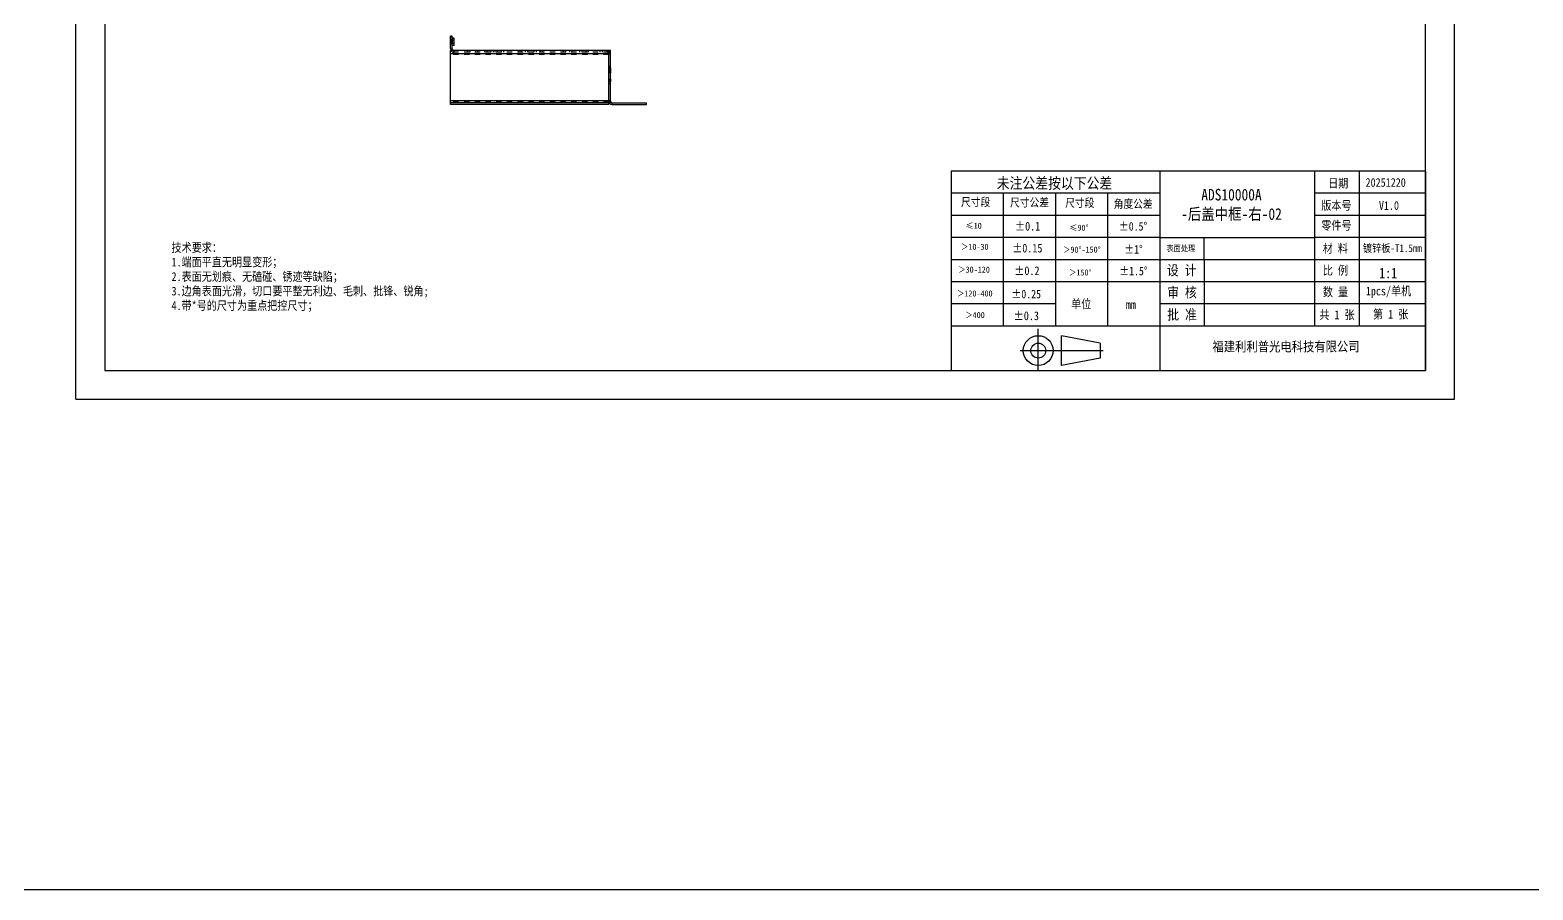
# Model space of a CAD drawing. Header units: millimetres. Extents: x -177 to 18421, y -5017 to 3255.
# Drawn here: x 6689 to 7986, y -5017 to -4276 of the extents above; entities that cross this region are included whole.
import ezdxf

# ---------------------------------------------------------------- set-up
doc = ezdxf.new("R2010")
doc.units = ezdxf.units.MM
doc.header["$LTSCALE"] = 46.255
doc.linetypes.add('HIDDEN', pattern=[0.2, 0.1, -0.1])
doc.layers.get('0').update_dxf_attribs({"linetype": 'CONTINUOUS'})
doc.layers.add('02___PRT_ALL_AXES', color=7, linetype='CONTINUOUS')
doc.layers.add('DEFAULT_2', color=8, linetype='HIDDEN')
doc.styles.get("Standard").update_dxf_attribs({"font": 'txt', "width": 0.85})

msp = doc.modelspace()

# ---------------------------------------------------------------- linework, layer by layer
at = {"color": 7, "linetype": 'Continuous'}
for p, q in [((6728.878, -4594.222), (6728.878, -3753.222)), ((7917.878, -4594.222), (7917.878, -3753.222)), ((7053.488, -4280.889), (7051.988, -4280.889)), ((7053.488, -4281.889), (7051.988, -4281.889)), ((7053.488, -4291.889), (7053.488, -4280.889)), ((7054.938, -4282.726), (7054.938, -4282.737)), ((7054.988, -4282.726), (7054.938, -4282.726)), ((7054.988, -4282.737), (7054.938, -4282.737)), ((7054.938, -4283.033), (7054.938, -4283.001)), ((7054.988, -4283.001), (7054.938, -4283.001)), ((7054.988, -4283.033), (7054.938, -4283.033)), ((7054.938, -4283.164), (7054.938, -4283.114)), ((7054.988, -4283.114), (7054.938, -4283.114)), ((7054.988, -4283.164), (7054.938, -4283.164)), ((7054.938, -4283.301), (7054.938, -4283.258)), ((7054.988, -4283.258), (7054.938, -4283.258)), ((7054.988, -4283.301), (7054.938, -4283.301)), ((7054.938, -4283.664), (7054.938, -4283.738)), ((7054.988, -4283.664), (7054.938, -4283.664)), ((7054.988, -4283.699), (7054.938, -4283.699)), ((7054.988, -4283.713), (7054.938, -4283.713)), ((7054.988, -4283.716), (7054.938, -4283.716)), ((7054.988, -4283.738), (7054.938, -4283.738)), ((7054.938, -4284.502), (7054.938, -4284.92)), ((7054.988, -4284.502), (7054.938, -4284.502)), ((7054.988, -4284.539), (7054.938, -4284.539)), ((7054.988, -4284.632), (7054.938, -4284.632)), ((7054.988, -4284.92), (7054.938, -4284.92)), ((7054.988, -4289.064), (7054.988, -4282.714)), ((7051.988, -4291.889), (7053.488, -4291.889)), ((7051.988, -4339.889), (7051.988, -4293.389)), ((7189.988, -4293.389), (7051.988, -4293.389)), ((7051.988, -4295.989), (7189.988, -4295.989)), ((7051.993, -4292.062), (7053.491, -4291.975)), ((7189.988, -4336.889), (7189.988, -4293.389)), ((7051.988, -4336.539), (7189.988, -4336.539)), ((7188.488, -4338.389), (7051.988, -4338.389)), ((7188.488, -4336.889), (7189.988, -4336.889)), ((7188.488, -4336.889), (7188.488, -4338.263)), ((7188.488, -4339.889), (7188.488, -4338.389)), ((7188.89, -4338.389), (7190.189, -4337.639)), ((7191.488, -4338.389), (7220.988, -4338.389)), ((7191.488, -4339.889), (7191.488, -4338.389)), ((7220.988, -4339.889), (7220.988, -4338.389)), ((6728.878, -4594.222), (7917.878, -4594.222))]:
    msp.add_line(p, q, dxfattribs=at)
at = {"color": 3, "linetype": 'Continuous'}
for p, q in [((7051.988, -4291.889), (7051.988, -4280.889)), ((7188.488, -4336.889), (7188.488, -4293.389)), ((7188.488, -4339.889), (7051.988, -4339.889)), ((7191.488, -4339.889), (7220.988, -4339.889))]:
    msp.add_line(p, q, dxfattribs=at)
for p, q in [((7892.878, -4397.421), (7483.683, -4397.421)), ((7483.683, -4397.421), (7483.683, -4569.222)), ((7663.683, -4397.421), (7663.683, -4569.222)), ((7797.242, -4397.421), (7797.242, -4531.044)), ((7835.611, -4397.421), (7835.611, -4530.408)), ((7892.878, -4397.421), (7892.878, -4569.222)), ((7663.683, -4416.51), (7483.683, -4416.51)), ((7528.683, -4416.51), (7528.683, -4531.017)), ((7573.683, -4416.51), (7573.683, -4531.017)), ((7618.683, -4416.51), (7618.683, -4531.017)), ((7892.878, -4416.51), (7797.242, -4416.51)), ((7663.683, -4435.599), (7483.683, -4435.599)), ((7892.878, -4435.599), (7797.242, -4435.599)), ((7663.683, -4454.688), (7483.683, -4454.688)), ((7663.683, -4454.688), (7797.242, -4454.688)), ((7701.861, -4473.777), (7701.861, -4454.688)), ((7892.878, -4454.688), (7797.242, -4454.688)), ((7663.683, -4473.777), (7483.683, -4473.777)), ((7892.878, -4473.777), (7663.683, -4473.777)), ((7701.861, -4473.777), (7701.861, -4531.044)), ((7892.878, -4492.866), (7483.683, -4492.866)), ((7573.683, -4511.928), (7483.683, -4511.928)), ((7892.878, -4511.955), (7663.683, -4511.955)), ((7663.683, -4531.017), (7483.683, -4531.017)), ((7892.878, -4531.044), (7663.683, -4531.044)), ((7612.116, -4545.775), (7579.04, -4539.34)), ((7612.116, -4545.775), (7612.116, -4558.646)), ((7612.116, -4558.646), (7579.04, -4565.081)), ((7483.683, -4569.222), (7892.878, -4569.222))]:
    msp.add_line(p, q)
at = {"lineweight": -3}
for p, q in [((7558.83, -4568.661), (7558.83, -4533.309)), ((7579.04, -4565.081), (7579.04, -4539.34)), ((7543.121, -4552.21), (7614.906, -4552.21))]:
    msp.add_line(p, q, dxfattribs=at)
msp.add_lwpolyline([(3604.224, -1587.394), (12020.537, -1587.394), (12020.537, -5017.418), (3604.224, -5017.418)], close=True)
msp.add_lwpolyline([(3604.224, -1587.394), (12020.537, -1587.394), (12020.537, -5017.418), (3604.224, -5017.418)], close=True)
at = {"color": 7, "linetype": 'Continuous'}
msp.add_lwpolyline([(6753.878, -4569.222), (7892.878, -4569.222), (7892.878, -3778.222), (6753.878, -3778.222)], close=True, dxfattribs=at)
at = {"lineweight": -3}
for radius in [12.871, 6.435]:
    msp.add_circle((7558.83, -4552.21), radius, dxfattribs=at)
at = {"color": 3, "linetype": 'Continuous'}
for centre, end in [((7054.988, -4291.889), 210.245425), ((7191.488, -4336.889), 270)]:
    msp.add_arc(centre, 3, 180, end, dxfattribs=at)
at = {"color": 7, "linetype": 'Continuous'}
for centre in [(7054.988, -4291.889), (7191.488, -4336.889)]:
    msp.add_arc(centre, 1.5, 180, 270, dxfattribs=at)
at = {"layer": '02___PRT_ALL_AXES', "color": 8, "linetype": 'HIDDEN'}
for p, q in [((7051.988, -4283.789), (7051.988, -4287.989)), ((7053.488, -4283.789), (7051.988, -4283.789)), ((7053.488, -4287.989), (7051.988, -4287.989)), ((7052.118, -4283.779), (7052.118, -4287.999)), ((7052.248, -4283.779), (7052.118, -4283.779)), ((7054.688, -4284.389), (7052.118, -4284.389)), ((7054.688, -4287.389), (7052.118, -4287.389)), ((7052.248, -4287.999), (7052.118, -4287.999)), ((7052.248, -4283.779), (7052.248, -4287.999)), ((7052.638, -4283.979), (7052.248, -4283.779)), ((7052.638, -4287.799), (7052.248, -4287.999)), ((7052.638, -4283.779), (7052.638, -4287.999)), ((7053.488, -4283.779), (7052.638, -4283.779)), ((7053.488, -4287.999), (7052.638, -4287.999)), ((7053.488, -4282.714), (7053.488, -4289.064)), ((7189.988, -4308.389), (7188.488, -4308.389)), ((7188.488, -4308.389), (7188.488, -4320.389)), ((7189.988, -4308.389), (7189.988, -4320.389)), ((7189.988, -4320.389), (7188.488, -4320.389))]:
    msp.add_line(p, q, dxfattribs=at)
at = {"layer": '02___PRT_ALL_AXES', "color": 7, "linetype": 'Continuous'}
for p, q in [((7054.988, -4282.714), (7053.488, -4282.714)), ((7054.988, -4289.064), (7053.488, -4289.064))]:
    msp.add_line(p, q, dxfattribs=at)
at = {"layer": 'DEFAULT_2', "color": 8, "linetype": 'HIDDEN'}
for p, q in [((7054.688, -4284.389), (7052.118, -4284.389)), ((7054.688, -4287.389), (7052.118, -4287.389)), ((7054.688, -4284.389), (7054.988, -4284.089)), ((7054.688, -4284.389), (7054.688, -4287.389)), ((7054.688, -4287.389), (7054.988, -4287.689)), ((7054.938, -4282.737), (7054.938, -4283.001)), ((7054.988, -4282.74), (7054.938, -4282.74)), ((7054.988, -4282.764), (7054.938, -4282.764)), ((7054.988, -4282.797), (7054.938, -4282.797)), ((7054.988, -4282.812), (7054.938, -4282.812)), ((7054.988, -4282.853), (7054.938, -4282.853)), ((7054.988, -4282.864), (7054.938, -4282.864)), ((7054.988, -4282.869), (7054.938, -4282.869)), ((7054.988, -4282.89), (7054.938, -4282.89)), ((7054.988, -4282.899), (7054.938, -4282.899)), ((7054.988, -4282.902), (7054.938, -4282.902)), ((7054.988, -4282.928), (7054.938, -4282.928)), ((7054.988, -4282.936), (7054.938, -4282.936)), ((7054.988, -4282.982), (7054.938, -4282.982)), ((7054.988, -4282.989), (7054.938, -4282.989)), ((7054.988, -4282.99), (7054.938, -4282.99)), ((7054.988, -4283.002), (7054.938, -4283.002)), ((7054.938, -4283.033), (7054.938, -4283.114)), ((7054.988, -4283.066), (7054.938, -4283.066)), ((7054.988, -4283.095), (7054.938, -4283.095)), ((7054.988, -4283.127), (7054.938, -4283.127)), ((7054.938, -4283.164), (7054.938, -4283.258)), ((7054.988, -4283.165), (7054.938, -4283.165)), ((7054.988, -4283.173), (7054.938, -4283.173)), ((7054.988, -4283.177), (7054.938, -4283.177)), ((7054.988, -4283.178), (7054.938, -4283.178)), ((7054.988, -4283.181), (7054.938, -4283.181)), ((7054.988, -4283.189), (7054.938, -4283.189)), ((7054.988, -4283.226), (7054.938, -4283.226)), ((7054.988, -4283.231), (7054.938, -4283.231)), ((7054.988, -4283.237), (7054.938, -4283.237)), ((7054.988, -4283.256), (7054.938, -4283.256)), ((7054.988, -4283.278), (7054.938, -4283.278)), ((7054.988, -4283.293), (7054.938, -4283.293)), ((7054.988, -4283.3), (7054.938, -4283.3)), ((7054.938, -4283.301), (7054.938, -4283.664)), ((7054.988, -4283.305), (7054.938, -4283.305)), ((7054.988, -4283.308), (7054.938, -4283.308)), ((7054.988, -4283.317), (7054.938, -4283.317)), ((7054.988, -4283.337), (7054.938, -4283.337)), ((7054.988, -4283.355), (7054.938, -4283.355)), ((7054.988, -4283.388), (7054.938, -4283.388)), ((7054.988, -4283.417), (7054.938, -4283.417)), ((7054.988, -4283.46), (7054.938, -4283.46)), ((7054.988, -4283.473), (7054.938, -4283.473)), ((7054.988, -4283.506), (7054.938, -4283.506)), ((7054.988, -4283.514), (7054.938, -4283.514)), ((7054.988, -4283.525), (7054.938, -4283.525)), ((7054.988, -4283.547), (7054.938, -4283.547)), ((7054.988, -4283.559), (7054.938, -4283.559)), ((7054.988, -4283.571), (7054.938, -4283.571)), ((7054.988, -4283.576), (7054.938, -4283.576)), ((7054.988, -4283.587), (7054.938, -4283.587)), ((7054.988, -4283.596), (7054.938, -4283.596)), ((7054.988, -4283.604), (7054.938, -4283.604)), ((7054.988, -4283.636), (7054.938, -4283.636)), ((7054.988, -4283.638), (7054.938, -4283.638)), ((7054.988, -4283.643), (7054.938, -4283.643)), ((7054.988, -4283.649), (7054.938, -4283.649)), ((7054.988, -4283.657), (7054.938, -4283.657)), ((7054.988, -4283.697), (7054.938, -4283.697)), ((7054.988, -4283.708), (7054.938, -4283.708)), ((7054.988, -4283.715), (7054.938, -4283.715)), ((7054.988, -4283.723), (7054.938, -4283.723)), ((7054.988, -4283.724), (7054.938, -4283.724)), ((7054.988, -4283.73), (7054.938, -4283.73)), ((7054.938, -4283.738), (7054.938, -4284.502)), ((7054.988, -4283.744), (7054.938, -4283.744)), ((7054.988, -4283.747), (7054.938, -4283.747)), ((7054.988, -4283.788), (7054.938, -4283.788)), ((7054.988, -4283.801), (7054.938, -4283.801)), ((7054.988, -4283.853), (7054.938, -4283.853)), ((7054.988, -4283.855), (7054.938, -4283.855)), ((7054.988, -4283.861), (7054.938, -4283.861)), ((7054.988, -4283.894), (7054.938, -4283.894)), ((7054.988, -4283.91), (7054.938, -4283.91)), ((7054.988, -4283.911), (7054.938, -4283.911)), ((7054.988, -4283.933), (7054.938, -4283.933)), ((7054.988, -4283.941), (7054.938, -4283.941)), ((7054.988, -4283.972), (7054.938, -4283.972)), ((7054.988, -4283.98), (7054.938, -4283.98)), ((7054.988, -4284.005), (7054.938, -4284.005)), ((7054.988, -4284.025), (7054.938, -4284.025)), ((7054.988, -4284.038), (7054.938, -4284.038)), ((7054.988, -4284.041), (7054.938, -4284.041)), ((7054.988, -4284.064), (7054.938, -4284.064)), ((7054.988, -4284.075), (7054.938, -4284.075)), ((7054.988, -4284.079), (7054.938, -4284.079)), ((7054.988, -4284.081), (7054.938, -4284.081)), ((7054.988, -4284.084), (7054.938, -4284.084)), ((7054.988, -4284.098), (7054.938, -4284.098)), ((7054.988, -4284.1), (7054.938, -4284.1)), ((7054.988, -4284.12), (7054.938, -4284.12)), ((7054.988, -4284.133), (7054.938, -4284.133)), ((7054.988, -4284.142), (7054.938, -4284.142)), ((7054.988, -4284.143), (7054.938, -4284.143)), ((7054.988, -4284.155), (7054.938, -4284.155)), ((7054.988, -4284.159), (7054.938, -4284.159)), ((7054.988, -4284.182), (7054.938, -4284.182)), ((7054.988, -4284.184), (7054.938, -4284.184)), ((7054.988, -4284.223), (7054.938, -4284.223)), ((7054.988, -4284.231), (7054.938, -4284.231)), ((7054.988, -4284.237), (7054.938, -4284.237)), ((7054.988, -4284.238), (7054.938, -4284.238)), ((7054.988, -4284.285), (7054.938, -4284.285)), ((7054.988, -4284.298), (7054.938, -4284.298)), ((7054.988, -4284.302), (7054.938, -4284.302)), ((7054.988, -4284.303), (7054.938, -4284.303)), ((7054.988, -4284.308), (7054.938, -4284.308)), ((7054.988, -4284.335), (7054.938, -4284.335)), ((7054.988, -4284.337), (7054.938, -4284.337)), ((7054.988, -4284.353), (7054.938, -4284.353)), ((7054.988, -4284.358), (7054.938, -4284.358)), ((7054.988, -4284.363), (7054.938, -4284.363)), ((7054.988, -4284.365), (7054.938, -4284.365)), ((7054.988, -4284.381), (7054.938, -4284.381)), ((7054.988, -4284.383), (7054.938, -4284.383)), ((7054.988, -4284.399), (7054.938, -4284.399)), ((7054.988, -4284.432), (7054.938, -4284.432)), ((7054.988, -4284.448), (7054.938, -4284.448)), ((7054.988, -4284.451), (7054.938, -4284.451)), ((7054.988, -4284.455), (7054.938, -4284.455)), ((7054.988, -4284.507), (7054.938, -4284.507)), ((7054.988, -4284.796), (7054.938, -4284.796)), ((7054.988, -4284.839), (7054.938, -4284.839)), ((7054.988, -4284.854), (7054.938, -4284.854)), ((7054.988, -4284.901), (7054.938, -4284.901)), ((7054.988, -4284.917), (7054.938, -4284.917)), ((7054.938, -4284.92), (7054.938, -4285.222)), ((7054.988, -4284.951), (7054.938, -4284.951)), ((7054.988, -4284.956), (7054.938, -4284.956)), ((7054.988, -4284.979), (7054.938, -4284.979)), ((7054.988, -4285.017), (7054.938, -4285.017)), ((7054.988, -4285.061), (7054.938, -4285.061)), ((7054.988, -4285.064), (7054.938, -4285.064)), ((7054.988, -4285.068), (7054.938, -4285.068)), ((7054.988, -4285.096), (7054.938, -4285.096)), ((7054.988, -4285.114), (7054.938, -4285.114)), ((7054.988, -4285.115), (7054.938, -4285.115)), ((7054.988, -4285.116), (7054.938, -4285.116)), ((7054.988, -4285.132), (7054.938, -4285.132)), ((7054.988, -4285.133), (7054.938, -4285.133)), ((7054.988, -4285.143), (7054.938, -4285.143)), ((7054.988, -4285.176), (7054.938, -4285.176)), ((7054.988, -4285.186), (7054.938, -4285.186)), ((7054.988, -4285.202), (7054.938, -4285.202)), ((7054.988, -4285.207), (7054.938, -4285.207)), ((7054.988, -4285.222), (7054.938, -4285.222)), ((7188.488, -4294.889), (7051.988, -4294.889)), ((7188.488, -4296.739), (7051.988, -4296.739)), ((7054.988, -4294.889), (7054.988, -4293.389)), ((7066.988, -4294.889), (7066.988, -4293.389)), ((7068.988, -4294.889), (7068.988, -4293.389)), ((7073.488, -4294.889), (7073.488, -4293.389)), ((7075.488, -4294.889), (7075.488, -4293.389)), ((7081.488, -4294.889), (7081.488, -4293.389)), ((7083.488, -4294.889), (7083.488, -4293.389)), ((7086.988, -4294.889), (7086.988, -4293.389)), ((7088.988, -4294.889), (7088.988, -4293.389)), ((7090.488, -4294.889), (7090.488, -4293.389)), ((7092.488, -4294.889), (7092.488, -4293.389)), ((7095.988, -4294.889), (7095.988, -4293.389)), ((7097.988, -4294.889), (7097.988, -4293.389)), ((7110.988, -4294.889), (7110.988, -4293.389)), ((7112.988, -4294.889), (7112.988, -4293.389)), ((7116.488, -4294.889), (7116.488, -4293.389)), ((7118.488, -4294.889), (7118.488, -4293.389)), ((7123.988, -4294.889), (7123.988, -4293.389)), ((7125.988, -4294.889), (7125.988, -4293.389)), ((7129.488, -4294.889), (7129.488, -4293.389)), ((7131.488, -4294.889), (7131.488, -4293.389)), ((7149.488, -4294.889), (7149.488, -4293.389)), ((7151.488, -4294.889), (7151.488, -4293.389)), ((7154.988, -4294.889), (7154.988, -4293.389)), ((7156.988, -4294.889), (7156.988, -4293.389)), ((7163.488, -4294.889), (7163.488, -4293.389)), ((7165.488, -4294.889), (7165.488, -4293.389)), ((7168.988, -4294.889), (7168.988, -4293.389)), ((7170.988, -4294.889), (7170.988, -4293.389)), ((7180.988, -4294.889), (7180.988, -4293.389)), ((7182.988, -4294.889), (7182.988, -4293.389)), ((7186.988, -4294.889), (7186.988, -4293.389)), ((7189.05, -4294.21), (7188.019, -4295.3)), ((7189.988, -4296.389), (7188.488, -4296.389)), ((7188.488, -4306.889), (7189.988, -4306.889)), ((7188.488, -4308.815), (7189.988, -4308.815)), ((7188.488, -4309.812), (7189.988, -4309.812)), ((7188.488, -4318.966), (7189.988, -4318.966)), ((7188.488, -4319.963), (7189.988, -4319.963)), ((7188.488, -4321.889), (7189.988, -4321.889)), ((7188.488, -4337.289), (7051.988, -4337.289)), ((7188.488, -4338.389), (7188.488, -4338.263))]:
    msp.add_line(p, q, dxfattribs=at)
for centre, radius, start, end in [((7054.988, -4291.889), 3, 210.245425, 270), ((7186.988, -4296.389), 3, 0, 90), ((7186.988, -4296.389), 1.5, 0, 90)]:
    msp.add_arc(centre, radius, start, end, dxfattribs=at)

# ---------------------------------------------------------------- texts
for s, insert, char_height, width, attachment_point in [('{\\f宋体|b0|i0|c134|p54;未注公差按以下公差}', (7572.84, -4408.365), 9.5445, 169.57989, 5), ('{\\fSimSun|b0|i0|c134|p54;日期}', (7817.555, -4408.293), 7.5, 56.7, 5), ('{\\fSimSun|b0|i0|c0|p54;2025\\fSimSun|b0|i0|c134|p54;1220}', (7841.163, -4403.411), 7.5, 47.64523, 1), ('{\\fSimSun|b0|i0|c134|p54;ADS10000A\\P-后盖中框-右\\C1;-02}', (7725.499, -4426.603), 10, 104.15153, 5), ('{\\fSimSun|b0|i0|c134|p54;版本号}', (7816.005, -4427.49), 7.5, 56.7, 5), ('{\\fSimSun|b0|i0|c0|p2;V\\fSimSun|b0|i0|c134|p2;1.0}', (7852.661, -4423.287), 7.5, 47.64523, 1), ('{\\fSimSun|b0|i0|c134|p54;零件号}', (7816.003, -4444.712), 7.5, 57.267, 5), ('{\\fSimSun|b0|i0|c134|p54;技术要求：\\P1.端面平直无明显变形；\\P2.表面无划痕、无磕碰、锈迹等缺陷；\\P3.边角表面光滑，切口要平整无利边、毛刺、批锋、锐角;\\P4.\\fSimSun|b0|i0|c134|p34;\\C0;带*号的尺寸为重点把控尺寸\\fSimSun|b0|i0|c134|p54;\\C256;；}', (6811.317, -4459.602), 7.5, 260.45821, 1), ('{\\fSimSun|b0|i0|c134|p54;表面处理}', (7681.859, -4464.302), 5.25, 37.6936, 5), ('{\\fSimSun|b0|i0|c134|p54;材 料}', (7815.056, -4464.55), 7.5, 57.267, 5), ('{\\fSimSun|b0|i0|c134|p54;镀锌板-T1.5mm}', (7864.246, -4464.238), 6.6813, 57.267, 5), ('{\\fSimSun|b0|i0|c134|p54;设 计}', (7682.578, -4483.403), 8.78094, 37.6936, 5), ('{\\fSimSun|b0|i0|c134|p54;比 例}', (7815.187, -4483.51), 7.5, 57.267, 5), ('{\\f宋体|b0|i0|c134|p54;审 核}', (7682.85, -4502.453), 8.78094, 38.178, 5), ('{\\fSimSun|b0|i0|c134|p54;数 量}', (7815.179, -4502.096), 7.5, 81, 5), ('{\\fSimSun|b0|i0|c134|p54;1pcs/单机}', (7860.948, -4501.87), 7.5, 57.267, 5), ('{\\fSimSun|b0|i0|c134|p54;单位}', (7595.869, -4512.381), 7.5, 37.6936, 5), ('{\\fSimSun|b0|i0|c134|p54;mm}', (7638.714, -4512.464), 7.5, 37.6936, 5), ('{\\f宋体|b0|i0|c134|p54;批 准}', (7682.85, -4521.623), 8.78094, 38.178, 5), ('{\\fSimSun|b0|i0|c134|p54;\\H0.85412x;共 1 张\\H1.17079x; }', (7816.499, -4521.821), 8.78094, 38.69293, 5), ('{\\fSimSun|b0|i0|c134|p54;\\H0.85412x;第 1 张\\H1.17079x; }', (7862.779, -4521.304), 8.78094, 41.14746, 5), ('{\\fSimSun|b1|i0|c134|p54;   福建利利普光电科技有限公司}', (7765.264, -4549.17), 8.41825, 188.78327, 5)]:
    msp.add_mtext(s, dxfattribs=dict(insert=insert, char_height=char_height, width=width, attachment_point=attachment_point))
at = {"lineweight": -3, "attachment_point": 5}
for s, insert, char_height, width in [('{\\fSimSun|b0|i0|c134|p54;尺寸段}', (7504.906, -4424.528), 7.05878, 63.16955), ('{\\fSimSun|b0|i0|c134|p54;尺寸公差}', (7551.32, -4424.871), 7.05878, 63.16955), ('{\\fSimSun|b0|i0|c134|p54;尺寸段}', (7594.64, -4425.215), 7.05878, 63.16955), ('{\\fSimSun|b0|i0|c134|p54;角度公差}', (7640.71, -4426.074), 7.05878, 63.16955), ('{\\fSimSun|b0|i0|c134|p54;≤10}', (7503.134, -4444.598), 5.25, 20.4485), ('{\\fSimSun|b0|i0|c0|p54;%%P\\fSimSun|b0|i0|c134|p54;0.1}', (7549.7, -4444.961), 7.5, 40.66211), ('{\\fSimSun|b0|i0|c134|p54;≤90°}', (7593.966, -4446.294), 5.25, 61.41484), ('{\\fSimSun|b0|i0|c0|p54;%%P\\fSimSun|b0|i0|c134|p54;0.5\\fSimSun|b0|i0|c0|p54;%%D}', (7640.601, -4445.065), 7.35, 40.66211), ('{\\fSimSun|b0|i0|c134|p54;＞10-30}', (7504.134, -4462.686), 5.25, 32.56221), ('{\\fSimSun|b0|i0|c0|p54;%%P\\fSimSun|b0|i0|c134|p54;0.15}', (7549.411, -4463.876), 7.5, 40.66211), ('{\\fSimSun|b0|i0|c134|p54;＞90°-150°}', (7596.513, -4465.164), 5.25, 42.83625), ('{\\fSimSun|b0|i0|c0|p54;%%P\\fSimSun|b0|i0|c134|p54;1\\fSimSun|b0|i0|c0|p54;%%D}', (7640.973, -4464.841), 7.35, 40.66211), ('{\\fSimSun|b0|i0|c134|p54;＞30-120}', (7503.532, -4482.407), 5.25, 38.82128), ('{\\fSimSun|b0|i0|c0|p54;%%P\\fSimSun|b0|i0|c134|p54;0.2}', (7549.104, -4483.369), 7.5, 40.66211), ('{\\fSimSun|b0|i0|c134|p54;＞150°}', (7595.108, -4484.816), 5.25, 61.41484), ('{\\fSimSun|b0|i0|c0|p54;%%P\\fSimSun|b0|i0|c134|p54;1.5\\fSimSun|b0|i0|c0|p54;%%D}', (7640.906, -4483.589), 7.35, 40.66211), ('{\\fSimSun|b0|i0|c134|p54;＞120-400}', (7504.168, -4502.936), 5.25, 38.60023), ('{\\fSimSun|b0|i0|c0|p54;%%P\\fSimSun|b0|i0|c134|p54;0.25}', (7548.5, -4503.451), 7.35, 40.66211), ('{\\fSimSun|b0|i0|c134|p54;＞400}', (7504.351, -4521.572), 5.25, 61.41484), ('{\\fSimSun|b0|i0|c0|p54;%%P\\fSimSun|b0|i0|c134|p54;0.3}', (7548.585, -4522.196), 7.5, 40.66211)]:
    msp.add_mtext(s, dxfattribs=dict(at, insert=insert, char_height=char_height, width=width))
at = {"linetype": 'Continuous', "insert": (7868.428, -4480.812), "char_height": 9, "width": 13.6115, "attachment_point": 3, "line_spacing_factor": 0.9}
msp.add_mtext('{\\fSimSun|b0|i0|c134|p2;1:1}', dxfattribs=at)

doc.saveas('drawing.dxf')
